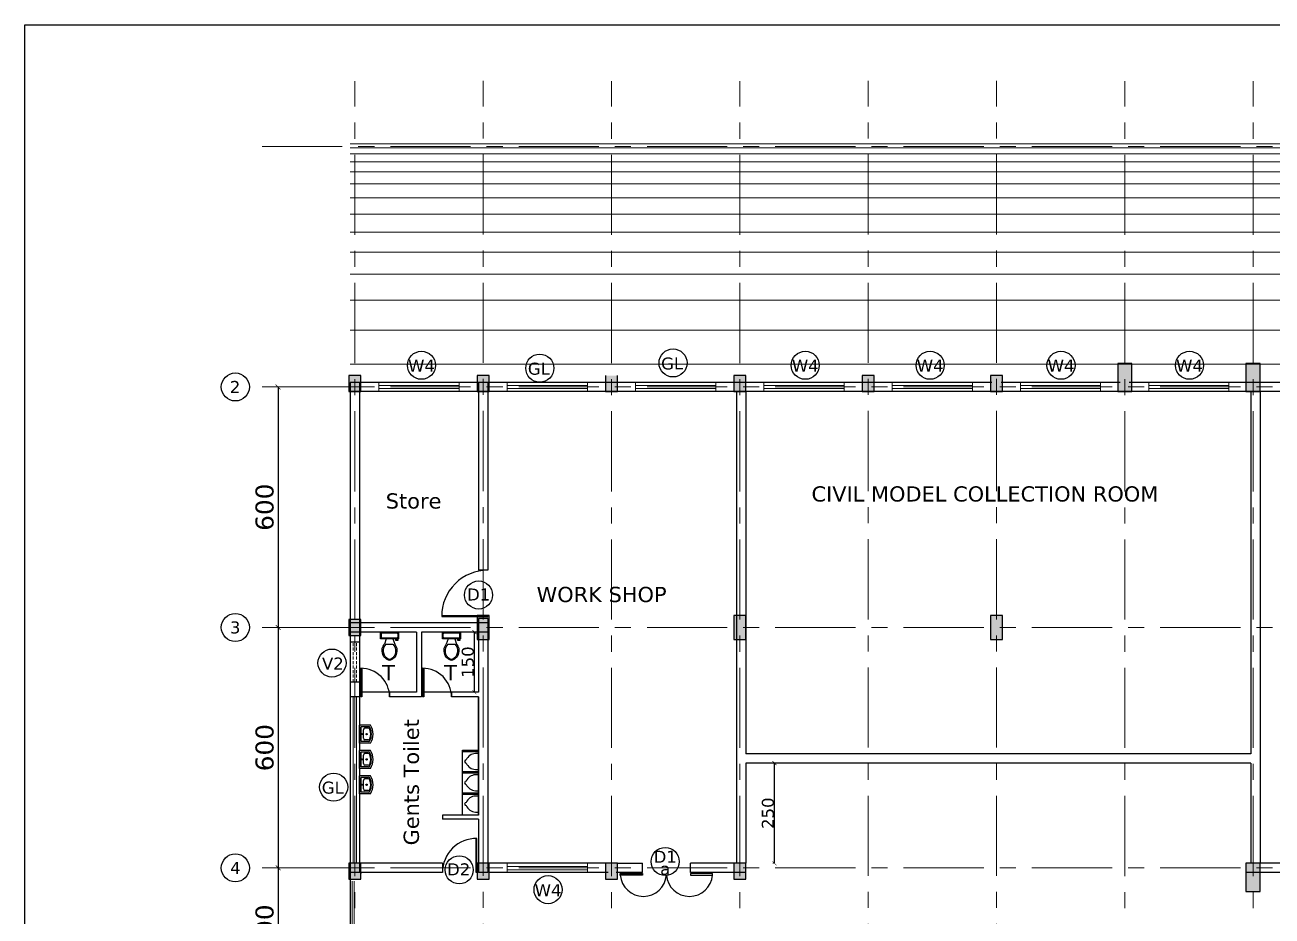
# Model space of a CAD drawing. Header units: millimetres. Extents: x 360755 to 379544, y -205643 to -201628.
# Drawn here: x 373935 to 377046, y -203852 to -201628 of the extents above; entities that cross this region are included whole.
import ezdxf
from ezdxf.enums import TextEntityAlignment as Align

# ---------------------------------------------------------------- set-up
doc = ezdxf.new("R2010")
doc.units = ezdxf.units.MM
doc.header["$LTSCALE"] = 2
doc.header["$MEASUREMENT"] = 0
doc.header["$PDMODE"] = 34
for name, pattern in [('CENTER', [2, 1.25, -0.25, 0.25, -0.25]), ('DASHED2', [0.375, 0.25, -0.125]), ('HIDDEN', [0.375, 0.25, -0.125])]:
    doc.linetypes.add(name, pattern=pattern)
for name, color, linetype in [('COLS', 2, 'Continuous'), ('DOOR N WINDOWS', 15, 'Continuous'), ('furniture', 141, 'Continuous'), ('p col', 103, 'Continuous'), ('p door', 23, 'Continuous'), ('p wall', 43, 'Continuous'), ('TEXT', 7, 'Continuous'), ('TEXT DWG', 10, 'Continuous'), ('trees', 3, 'Continuous'), ('Wall', 43, 'Continuous')]:
    doc.layers.add(name, color=color, linetype=linetype)
for name, color, linetype, lineweight in [('h ra', 223, 'Continuous', 9), ('hatch', 253, 'Continuous', 9), ('thin', 155, 'Continuous', 9)]:
    doc.layers.add(name, color=color, linetype=linetype, lineweight=lineweight)
doc.styles.add('ERNATFORDIM', font='verdana.ttf')
doc.styles.add('p1', font='verdana.ttf', dxfattribs={"height": 30})
doc.styles.add('S 40', font='verdana.ttf', dxfattribs={"height": 40})
doc.styles.add('S 45', font='verdana.ttf', dxfattribs={"height": 45})
doc.styles.add('ver25', font='verdana.ttf', dxfattribs={"height": 25})
doc.dimstyles.new('S 40', dxfattribs={"dimtxt": 35, "dimasz": 12, "dimexe": 1.25, "dimexo": 0.625, "dimgap": 10, "dimtad": 1, "dimdec": 0, "dimtxsty": 'S 40', "dimblk": 'ARCHTICK', "dimcen": 2.5, "dimclrd": 96, "dimclre": 128, "dimclrt": 96, "dimadec": 0, "dimazin": 0, "dimtfac": 1, "dimtdec": 0, "dimtmove": 1, "dimatfit": 3, "dimldrblk": 'OPEN30', "dimfxl": 1, "dimlwe": 5, "dimarcsym": 0})
doc.dimstyles.get("Standard").update_dxf_attribs({"dimtxt": 0.18, "dimasz": 0.18, "dimexe": 0.18, "dimexo": 0.0625, "dimgap": 0.09, "dimtad": 0, "dimtih": 1, "dimtoh": 1, "dimdec": 4, "dimzin": 0, "dimdsep": 46, "dimtxsty": 'Standard', "dimcen": 0.09, "dimadec": 0, "dimazin": 0, "dimtfac": 1, "dimtdec": 4, "dimtofl": 0, "dimtmove": 0, "dimatfit": 3, "dimfxl": 1, "dimtolj": 1, "dimtzin": 0, "dimarcsym": 0})

# ---------------------------------------------------------------- blocks, each defined once
blk = doc.blocks.new('A$C325B0907')
at = {"layer": 'furniture'}
for p, q in [((22.5, 17.1), (-22.5, 17.1)), ((-22.5, 17.1), (-22.5, 0)), ((-22.5, 0), (22.5, 0)), ((-20.4, 12.9), (-20.4, 4.3)), ((18.2, 15), (-18.2, 15)), ((-18.2, 2.1), (18.2, 2.1)), ((-8.6, 17.1), (-12.9, 30)), ((-8.6, 30), (8.6, 30)), ((8.6, 17.1), (12.9, 30)), ((15, 20.4), (21.4, 20.4)), ((15, 17.1), (15, 20.4)), ((21.4, 18.2), (17.1, 18.2)), ((17.1, 18.2), (17.1, 17.1)), ((20.4, 4.3), (20.4, 12.9)), ((21.4, 20.4), (21.4, 18.2)), ((22.5, 0), (22.5, 17.1))]:
    blk.add_line(p, q, dxfattribs=at)
for centre, major_axis, start_param, end_param in [((7.5, 46.2), (18.4, 18.4), 1.169867, 3.028682), ((9, 46.8), (17.2, 17.2), 1.327375, 3.117718), ((0, 59.7), (-6.06, 6.06), -1.208958, -0.361839), ((0, 62.1), (6.06, 6.06), 0.521165, 1.049632), ((-7.5, 46.2), (-18.4, 18.4), 3.2545, 5.113316), ((-9, 46.8), (-17.2, 17.2), 3.165464, 4.955807), ((-18.5, 13.1), (-1.34, 1.34), -0.927295, 0.927295), ((-18.5, 4), (1.34, 1.34), 2.214297, 4.068888), ((18.5, 13.1), (-1.34, 1.34), 3.785094, 5.639684), ((18.5, 4), (-1.34, 1.34), 2.214297, 4.068888)]:
    blk.add_ellipse(centre, major_axis=major_axis, ratio=1, start_param=start_param, end_param=end_param, dxfattribs=at)
blk = doc.blocks.new('_ArchTick')
at = {"layer": 'p col', "color": 0, "const_width": 0.15}
blk.add_lwpolyline([(-0.5, -0.5), (0.5, 0.5)], dxfattribs=at)
blk = doc.blocks.new('*D790')
at = {"layer": 'Defpoints', "color": 0}
for p in [(374769.9, -202531.4), (374566.9, -203131.4), (374769.9, -203131.4)]:
    blk.add_point(p, dxfattribs=at)
at = {"layer": 'Wall', "color": 128, "lineweight": 5}
for p, q in [((374769.3, -202531.4), (374565.6, -202531.4)), ((374769.3, -203131.4), (374565.6, -203131.4))]:
    blk.add_line(p, q, dxfattribs=at)
at = {"layer": 'Wall', "color": 96, "lineweight": -2}
blk.add_line((374566.9, -202531.4), (374566.9, -203131.4), dxfattribs=at)
at = {"layer": 'Wall', "color": 96, "lineweight": -2, "xscale": 12, "yscale": 12, "zscale": 12}
for p, rotation in [((374566.9, -202531.4), 90), ((374566.9, -203131.4), 270)]:
    blk.add_blockref('_ArchTick', p, dxfattribs=dict(at, rotation=rotation))
at = {"layer": 'Wall', "color": 96, "insert": (374533.4, -202831.4), "char_height": 45, "attachment_point": 5, "rotation": 90, "style": 'S 45'}
blk.add_mtext('600', dxfattribs=at)
blk = doc.blocks.new('_Open30')
at = {"color": 0, "linetype": 'ByBlock', "lineweight": -2}
for p, q in [((-1, 0.27), (0, 0)), ((0, 0), (-1, -0.27)), ((0, 0), (-1, 0))]:
    blk.add_line(p, q, dxfattribs=at)
blk = doc.blocks.new('*D791')
at = {"layer": 'Defpoints', "color": 0}
for p in [(374769.9, -203131.4), (374566.9, -203731.4), (374769.9, -203731.4)]:
    blk.add_point(p, dxfattribs=at)
at = {"layer": 'Wall', "color": 128, "lineweight": 5}
for p, q in [((374769.3, -203131.4), (374565.6, -203131.4)), ((374769.3, -203731.4), (374565.6, -203731.4))]:
    blk.add_line(p, q, dxfattribs=at)
at = {"layer": 'Wall', "color": 96, "lineweight": -2}
blk.add_line((374566.9, -203131.4), (374566.9, -203731.4), dxfattribs=at)
at = {"layer": 'Wall', "color": 96, "lineweight": -2, "xscale": 12, "yscale": 12, "zscale": 12}
for p, rotation in [((374566.9, -203131.4), 90), ((374566.9, -203731.4), 270)]:
    blk.add_blockref('_ArchTick', p, dxfattribs=dict(at, rotation=rotation))
at = {"layer": 'Wall', "color": 96, "insert": (374533.4, -203431.4), "char_height": 45, "attachment_point": 5, "rotation": 90, "style": 'S 45'}
blk.add_mtext('600', dxfattribs=at)
blk = doc.blocks.new('*D792')
at = {"layer": 'Defpoints', "color": 0}
for p in [(374769.9, -203731.4), (374566.9, -204031.4), (374769.9, -204031.4)]:
    blk.add_point(p, dxfattribs=at)
at = {"layer": 'Wall', "color": 128, "lineweight": 5}
for p, q in [((374769.3, -203731.4), (374565.6, -203731.4)), ((374769.3, -204031.4), (374565.6, -204031.4))]:
    blk.add_line(p, q, dxfattribs=at)
at = {"layer": 'Wall', "color": 96, "lineweight": -2}
blk.add_line((374566.9, -203731.4), (374566.9, -204031.4), dxfattribs=at)
at = {"layer": 'Wall', "color": 96, "lineweight": -2, "xscale": 12, "yscale": 12, "zscale": 12}
for p, rotation in [((374566.9, -203731.4), 90), ((374566.9, -204031.4), 270)]:
    blk.add_blockref('_ArchTick', p, dxfattribs=dict(at, rotation=rotation))
at = {"layer": 'Wall', "color": 96, "insert": (374533.4, -203881.4), "char_height": 45, "attachment_point": 5, "rotation": 90, "style": 'S 45'}
blk.add_mtext('300', dxfattribs=at)
blk = doc.blocks.new('A$C398B4A17')
at = {"color": 4}
for p, q in [((-25, -30.3), (-25, 0)), ((-25, 0), (25, 0)), ((25, -30.3), (25, 0)), ((-20.5, -25), (-20.5, -4.5)), ((-20.5, -4.5), (20.5, -4.5)), ((-16.1, -24.9), (-16.1, -15.2)), ((-11.6, -10.7), (11.6, -10.7)), ((16.1, -24.9), (16.1, -15.2)), ((20.5, -25), (20.5, -4.5))]:
    blk.add_line(p, q, dxfattribs=at)
for centre, radius in [((0, -19.6), 1.79), ((0, -19.6), 1.52), ((0, -7.6), 1.4)]:
    blk.add_circle(centre, radius, dxfattribs=at)
for centre, radius, start, end in [((0, 9.7), 47.2, 237.9844, 302.0156), ((-16.1, -25), 4.46, 180, 245.1395), ((0, 9.7), 42.7, 245.1395, 294.8605), ((-11.6, -15.2), 4.46, 90, 180), ((-11.6, -24.9), 4.46, 180, 251.4273), ((0, 9.7), 40.9, 251.4273, 288.5727), ((11.6, -15.2), 4.46, 0, 90), ((11.6, -24.9), 4.46, 288.5727, 0), ((16.1, -25), 4.46, 294.8605, 0)]:
    blk.add_arc(centre, radius, start, end, dxfattribs=at)
blk = doc.blocks.new('*D858')
at = {"layer": 'Defpoints', "color": 0}
for p in [(374924.4, -203142.9), (374924.4, -203292.9), (375056.3, -203292.9)]:
    blk.add_point(p, dxfattribs=at)
at = {"layer": 'p wall', "color": 128, "linetype": 'HIDDEN', "lineweight": 5}
for p, q in [((375052.3, -203142.9), (375057.6, -203142.9)), ((375052.3, -203292.9), (375057.6, -203292.9))]:
    blk.add_line(p, q, dxfattribs=at)
at = {"layer": 'p wall', "color": 96, "lineweight": -2}
blk.add_line((375056.3, -203142.9), (375056.3, -203292.9), dxfattribs=at)
at = {"layer": 'p wall', "color": 96, "lineweight": -2, "xscale": 10, "yscale": 10, "zscale": 10}
for p, rotation in [((375056.3, -203142.9), 90), ((375056.3, -203292.9), 270)]:
    blk.add_blockref('_ArchTick', p, dxfattribs=dict(at, rotation=rotation))
at = {"layer": 'p wall', "color": 96, "insert": (375040.1, -203217.9), "char_height": 30, "attachment_point": 5, "rotation": 90, "style": 'p1'}
blk.add_mtext('150', dxfattribs=at)
blk = doc.blocks.new('*D862')
at = {"layer": 'Defpoints', "color": 0}
for p in [(375733.4, -203469.9), (375804.8, -203469.9), (375733.4, -203719.9)]:
    blk.add_point(p, dxfattribs=at)
at = {"layer": 'p wall', "color": 128, "linetype": 'HIDDEN', "lineweight": 5}
for p, q in [((375800.8, -203469.9), (375806.1, -203469.9)), ((375800.8, -203719.9), (375806.1, -203719.9))]:
    blk.add_line(p, q, dxfattribs=at)
at = {"layer": 'p wall', "color": 96, "lineweight": -2}
blk.add_line((375804.8, -203719.9), (375804.8, -203469.9), dxfattribs=at)
at = {"layer": 'p wall', "color": 96, "lineweight": -2, "xscale": 10, "yscale": 10, "zscale": 10}
for p, rotation in [((375804.8, -203469.9), 90), ((375804.8, -203719.9), 270)]:
    blk.add_blockref('_ArchTick', p, dxfattribs=dict(at, rotation=rotation))
at = {"layer": 'p wall', "color": 96, "insert": (375788.6, -203594.9), "char_height": 30, "attachment_point": 5, "rotation": 90, "style": 'p1'}
blk.add_mtext('250', dxfattribs=at)

msp = doc.modelspace()

# ---------------------------------------------------------------- hatches: boundary and pattern name
at = {"layer": 'hatch', "linetype": 'Continuous'}
for points in [[(376695.9, -202542.9), (376660.9, -202542.9), (376660.9, -202472.9), (376695.9, -202472.9)], [(377015.9, -202542.9), (376980.9, -202542.9), (376980.9, -202472.9), (377015.9, -202472.9)], [(374773.4, -202542.9), (374743.4, -202542.9), (374743.4, -202502.9), (374773.4, -202502.9)], [(375093.4, -202542.9), (375063.4, -202542.9), (375063.4, -202502.9), (375093.4, -202502.9)], [(375413.4, -202542.9), (375383.4, -202542.9), (375383.4, -202502.9), (375413.4, -202502.9)], [(375733.4, -202542.9), (375703.4, -202542.9), (375703.4, -202502.9), (375733.4, -202502.9)], [(376053.4, -202542.9), (376023.4, -202542.9), (376023.4, -202502.9), (376053.4, -202502.9)], [(376373.4, -202542.9), (376343.4, -202542.9), (376343.4, -202502.9), (376373.4, -202502.9)], [(375093.4, -203161.4), (375063.4, -203161.4), (375063.4, -203101.4), (375093.4, -203101.4)], [(375733.4, -203161.4), (375703.4, -203161.4), (375703.4, -203101.4), (375733.4, -203101.4)], [(376373.4, -203161.4), (376343.4, -203161.4), (376343.4, -203101.4), (376373.4, -203101.4)], [(374773.4, -203151.4), (374743.4, -203151.4), (374743.4, -203111.4), (374773.4, -203111.4)], [(374773.4, -203759.9), (374743.4, -203759.9), (374743.4, -203719.9), (374773.4, -203719.9)], [(375093.4, -203759.9), (375063.4, -203759.9), (375063.4, -203719.9), (375093.4, -203719.9)], [(375413.4, -203759.9), (375383.4, -203759.9), (375383.4, -203719.9), (375413.4, -203719.9)], [(375733.4, -203759.9), (375703.4, -203759.9), (375703.4, -203719.9), (375733.4, -203719.9)], [(377015.9, -203789.9), (376980.9, -203789.9), (376980.9, -203719.9), (377015.9, -203719.9)]]:
    msp.add_hatch(color=7, dxfattribs=at).paths.add_polyline_path(points)

# ---------------------------------------------------------------- linework, layer by layer
at = {"color": 7}
msp.add_line((374774.9, -203742.9), (374775.9, -203742.9), dxfattribs=at)
msp.add_lwpolyline([(373935.5, -205593.7), (373935.5, -201628.1), (379544.1, -201628.1), (379544.1, -205593.7)], close=True, dxfattribs=at)
at = {"layer": 'COLS', "color": 7, "linetype": 'Continuous'}
for p, q in [((376695.9, -202472.9), (376660.9, -202472.9)), ((376660.9, -202472.9), (376660.9, -202542.9)), ((376695.9, -202542.9), (376695.9, -202472.9)), ((377015.9, -202472.9), (376980.9, -202472.9)), ((376980.9, -202472.9), (376980.9, -202542.9)), ((377015.9, -202542.9), (377015.9, -202472.9)), ((374773.4, -202502.9), (374743.4, -202502.9)), ((374743.4, -202502.9), (374743.4, -202542.9)), ((374773.4, -202542.9), (374773.4, -202502.9)), ((375093.4, -202502.9), (375063.4, -202502.9)), ((375063.4, -202502.9), (375063.4, -202542.9)), ((375093.4, -202542.9), (375093.4, -202502.9)), ((375383.4, -202502.9), (375383.4, -202542.9)), ((375413.4, -202542.9), (375413.4, -202502.9)), ((375733.4, -202502.9), (375703.4, -202502.9)), ((375703.4, -202502.9), (375703.4, -202542.9)), ((375733.4, -202542.9), (375733.4, -202502.9)), ((376053.4, -202502.9), (376023.4, -202502.9)), ((376023.4, -202502.9), (376023.4, -202542.9)), ((376053.4, -202542.9), (376053.4, -202502.9)), ((376373.4, -202502.9), (376343.4, -202502.9)), ((376343.4, -202502.9), (376343.4, -202542.9)), ((376373.4, -202542.9), (376373.4, -202502.9)), ((374743.4, -202542.9), (374773.4, -202542.9)), ((375063.4, -202542.9), (375093.4, -202542.9)), ((375383.4, -202542.9), (375413.4, -202542.9)), ((375703.4, -202542.9), (375733.4, -202542.9)), ((376023.4, -202542.9), (376053.4, -202542.9)), ((376343.4, -202542.9), (376373.4, -202542.9)), ((376660.9, -202542.9), (376695.9, -202542.9)), ((376980.9, -202542.9), (377015.9, -202542.9)), ((375093.4, -203101.4), (375063.4, -203101.4)), ((375063.4, -203101.4), (375063.4, -203161.4)), ((375093.4, -203161.4), (375093.4, -203101.4)), ((375733.4, -203101.4), (375703.4, -203101.4)), ((375703.4, -203101.4), (375703.4, -203161.4)), ((375733.4, -203161.4), (375733.4, -203101.4)), ((376373.4, -203101.4), (376343.4, -203101.4)), ((376343.4, -203101.4), (376343.4, -203161.4)), ((376373.4, -203161.4), (376373.4, -203101.4)), ((374773.4, -203111.4), (374743.4, -203111.4)), ((374743.4, -203111.4), (374743.4, -203151.4)), ((374773.4, -203151.4), (374773.4, -203111.4)), ((374743.4, -203151.4), (374773.4, -203151.4)), ((375063.4, -203161.4), (375093.4, -203161.4)), ((375703.4, -203161.4), (375733.4, -203161.4)), ((376343.4, -203161.4), (376373.4, -203161.4)), ((374773.4, -203719.9), (374743.4, -203719.9)), ((374743.4, -203719.9), (374743.4, -203759.9)), ((374773.4, -203759.9), (374773.4, -203719.9)), ((375093.4, -203719.9), (375063.4, -203719.9)), ((375063.4, -203719.9), (375063.4, -203759.9)), ((375093.4, -203759.9), (375093.4, -203719.9)), ((375413.4, -203719.9), (375383.4, -203719.9)), ((375383.4, -203719.9), (375383.4, -203759.9)), ((375413.4, -203759.9), (375413.4, -203719.9)), ((375733.4, -203719.9), (375703.4, -203719.9)), ((375703.4, -203719.9), (375703.4, -203759.9)), ((375733.4, -203759.9), (375733.4, -203719.9)), ((377015.9, -203719.9), (376980.9, -203719.9)), ((376980.9, -203719.9), (376980.9, -203789.9)), ((377015.9, -203789.9), (377015.9, -203719.9)), ((374743.4, -203759.9), (374773.4, -203759.9)), ((375063.4, -203759.9), (375093.4, -203759.9)), ((375383.4, -203759.9), (375413.4, -203759.9)), ((375703.4, -203759.9), (375733.4, -203759.9)), ((376980.9, -203789.9), (377015.9, -203789.9))]:
    msp.add_line(p, q, dxfattribs=at)
at = {"layer": 'DOOR N WINDOWS', "color": 7, "ltscale": 8}
for p, q in [((374974.9, -203101.9), (375089.9, -203101.9)), ((374974.9, -203103.9), (375089.9, -203103.9)), ((375089.9, -203101.9), (375089.9, -203103.9)), ((374772.9, -203233.3), (374772.9, -203304.9)), ((374775.9, -203233.4), (374775.9, -203304.9)), ((374927.4, -203233.3), (374927.4, -203304.9)), ((374930.4, -203233.4), (374930.4, -203304.9)), ((374775.9, -203304.9), (374772.9, -203304.9)), ((374930.4, -203304.9), (374927.4, -203304.9)), ((375060.9, -203742.9), (375060.9, -203657.9)), ((375062.9, -203742.9), (375062.9, -203657.9)), ((375062.9, -203742.9), (375060.9, -203742.9))]:
    msp.add_line(p, q, dxfattribs=at)
for points in [[(375420.4, -203745.6), (375475.4, -203745.6), (375475.4, -203749.6), (375420.4, -203749.6)], [(375650.4, -203745.6), (375595.4, -203745.6), (375595.4, -203749.6), (375650.4, -203749.6)]]:
    msp.add_lwpolyline(points, close=True, dxfattribs=at)
for centre, radius, start, end in [((375088.9, -203102.9), 114, 89.4974, 180.5026), ((374773.3, -203304.9), 71.6, 0, 90.2967), ((374927.8, -203304.9), 71.6, 0, 90.2967), ((375061.4, -203742.4), 84.5, 88.9829, 180.339), ((375477.9, -203744.7), 57.7, 184.8418, 355.1582), ((375592.9, -203744.7), 57.7, 184.8418, 355.1582)]:
    msp.add_arc(centre, radius, start, end, dxfattribs=at)
at = {"layer": 'furniture', "color": 7}
for points in [[(375035.9, -203469.9, 0.284124), (375058.9, -203485.9), (375066.9, -203485.9), (375066.9, -203445.9), (375058.9, -203445.9, 0.284124), (375035.9, -203461.9, 1)], [(375035.9, -203523, 0.284124), (375058.9, -203539), (375066.9, -203539), (375066.9, -203499), (375058.9, -203499, 0.284124), (375035.9, -203515, 1)], [(375035.9, -203576, 0.284124), (375058.9, -203592), (375066.9, -203592), (375066.9, -203552), (375058.9, -203552, 0.284124), (375035.9, -203568, 1)]]:
    msp.add_lwpolyline(points, format="xyb", close=True, dxfattribs=at)
at = {"layer": 'h ra', "color": 7, "linetype": 'Continuous'}
for p, q in [((374751.9, -203764.9), (374751.9, -204042.9)), ((374756.9, -203764.9), (374756.9, -204042.9))]:
    msp.add_line(p, q, dxfattribs=at)
at = {"layer": 'p door', "color": 7, "lineweight": 15}
for p, q in [((374818.4, -202519.9), (374818.4, -202542.9)), ((375018.4, -202527.4), (374818.4, -202527.4)), ((375018.4, -202535.4), (374818.4, -202535.4)), ((375018.4, -202519.9), (375018.4, -202542.9)), ((375138.4, -202519.9), (375138.4, -202542.9)), ((375338.4, -202527.4), (375138.4, -202527.4)), ((375338.4, -202535.4), (375138.4, -202535.4)), ((375338.4, -202519.9), (375338.4, -202542.9)), ((375458.4, -202519.9), (375458.4, -202542.9)), ((375658.4, -202527.4), (375458.4, -202527.4)), ((375658.4, -202535.4), (375458.4, -202535.4)), ((375658.4, -202519.9), (375658.4, -202542.9)), ((375778.4, -202519.9), (375778.4, -202542.9)), ((375978.4, -202527.4), (375778.4, -202527.4)), ((375978.4, -202535.4), (375778.4, -202535.4)), ((375978.4, -202519.9), (375978.4, -202542.9)), ((376098.4, -202519.9), (376098.4, -202542.9)), ((376298.4, -202527.4), (376098.4, -202527.4)), ((376298.4, -202535.4), (376098.4, -202535.4)), ((376298.4, -202519.9), (376298.4, -202542.9)), ((376418.4, -202519.9), (376418.4, -202542.9)), ((376618.4, -202527.4), (376418.4, -202527.4)), ((376618.4, -202535.4), (376418.4, -202535.4)), ((376618.4, -202519.9), (376618.4, -202542.9)), ((376738.4, -202519.9), (376738.4, -202542.9)), ((376938.4, -202527.4), (376738.4, -202527.4)), ((376938.4, -202535.4), (376738.4, -202535.4)), ((376938.4, -202519.9), (376938.4, -202542.9)), ((374754.4, -203304.9), (374754.4, -203719.9)), ((374762.4, -203304.9), (374762.4, -203719.9)), ((375138.4, -203720.4), (375138.4, -203743.4)), ((375338.4, -203727.9), (375138.4, -203727.9)), ((375338.4, -203720.4), (375338.4, -203743.4)), ((375338.4, -203735.9), (375138.4, -203735.9))]:
    msp.add_line(p, q, dxfattribs=at)
at = {"layer": 'p door', "color": 7, "linetype": 'DASHED2', "lineweight": 15, "ltscale": 15}
for p, q in [((374754.4, -203267.9), (374754.4, -203167.9)), ((374762.4, -203267.9), (374762.4, -203167.9))]:
    msp.add_line(p, q, dxfattribs=at)
at = {"layer": 'p wall', "color": 7, "linetype": 'Continuous'}
for p, q in [((376346.9, -202519.9), (374746.9, -202519.9)), ((374746.9, -202519.9), (374746.9, -204042.9)), ((378289.9, -202542.9), (374746.9, -202542.9)), ((374769.9, -202519.9), (374769.9, -203742.9)), ((375066.9, -202519.9), (375066.9, -202988.9)), ((375089.9, -202519.9), (375089.9, -202988.9)), ((376666.9, -202519.9), (376369.9, -202519.9)), ((378289.9, -202519.9), (376689.9, -202519.9)), ((375066.9, -203108.9), (375066.9, -203292.9)), ((375089.9, -203108.9), (375089.9, -203742.9)), ((375089.9, -203119.9), (374746.9, -203119.9)), ((374912.4, -203142.9), (374746.9, -203142.9)), ((374912.4, -203142.9), (374912.4, -203292.9)), ((375089.9, -203142.9), (374924.4, -203142.9)), ((374924.4, -203142.9), (374924.4, -203304.9)), ((374912.4, -203292.9), (374769.9, -203292.9)), ((374844.9, -203292.9), (374844.9, -203304.9)), ((375066.9, -203292.9), (374924.4, -203292.9)), ((374999.4, -203292.9), (374999.4, -203304.9)), ((374924.4, -203304.9), (374844.9, -203304.9)), ((375066.9, -203304.9), (374999.4, -203304.9)), ((375066.9, -203304.9), (375066.9, -203599.9)), ((375066.9, -203599.9), (375066.9, -203304.9)), ((376992.9, -203446.9), (375733.4, -203446.9)), ((376992.9, -203469.9), (375733.4, -203469.9)), ((375066.9, -203599.9), (374976.9, -203599.9)), ((374976.9, -203599.9), (374976.9, -203609.9)), ((375066.9, -203609.9), (374976.9, -203609.9)), ((375066.9, -203609.9), (375066.9, -203742.9)), ((374976.9, -203719.9), (374769.9, -203719.9)), ((374976.9, -203719.9), (374976.9, -203742.9)), ((375089.9, -203719.9), (375066.9, -203719.9)), ((375383.4, -203719.9), (375093.4, -203719.9)), ((375733.4, -203719.9), (375595.4, -203719.9)), ((377121.4, -203719.9), (376980.9, -203719.9)), ((374976.9, -203742.9), (374746.9, -203742.9)), ((375089.9, -203742.9), (375066.9, -203742.9)), ((375390, -203742.9), (375093.4, -203742.9)), ((375733.4, -203742.9), (375595.4, -203742.9)), ((377121.4, -203742.9), (376980.9, -203742.9))]:
    msp.add_line(p, q, dxfattribs=at)
at = {"layer": 'p wall', "color": 7}
for p, q in [((375710.4, -202542.9), (375710.4, -203719.9)), ((375733.4, -202542.9), (375733.4, -203446.9)), ((376992.9, -202542.9), (376992.9, -203446.9)), ((377015.9, -202542.9), (377015.9, -203719.9)), ((375026.4, -203599.9), (375026.4, -203437.9)), ((375026.4, -203437.9), (375066.7, -203437.9)), ((375026.4, -203440.9), (375066.7, -203440.9)), ((375733.4, -203469.9), (375733.4, -203719.9)), ((376992.9, -203469.9), (376992.9, -203719.9)), ((375026.4, -203490.9), (375066.7, -203490.9)), ((375026.4, -203493.9), (375066.7, -203493.9)), ((375026.4, -203544), (375066.9, -203544)), ((375026.4, -203547), (375066.9, -203547)), ((375413.4, -203719.9), (375475.4, -203719.9)), ((375475.4, -203742.9), (375475.4, -203719.9)), ((375595.4, -203742.9), (375595.4, -203719.9)), ((375475.4, -203742.9), (375410, -203742.9))]:
    msp.add_line(p, q, dxfattribs=at)
for centre in [(374924.5, -202477.3), (375219.5, -202484.5), (375551.9, -202471.5), (375881.6, -202477.3), (376193.1, -202477.3), (376519.5, -202477.3), (376840, -202477.3), (375066.9, -203050.5), (374701.3, -203220.3), (374705.5, -203529.8), (375532.3, -203715.5), (375018.7, -203736.3), (375240.2, -203785.7)]:
    msp.add_circle(centre, 35, dxfattribs=at)
at = {"layer": 'thin', "color": 7, "linetype": 'CENTER', "lineweight": 5, "ltscale": 80}
for p, q in [((374758.4, -205031.9), (374758.4, -201768.3)), ((375078.4, -205031.3), (375078.4, -201767.7)), ((375398.4, -205031.9), (375398.4, -201768.3)), ((375718.4, -205031.9), (375718.4, -201768.3)), ((376038.4, -205031.3), (376038.4, -201767.7)), ((376358.4, -205031.3), (376358.4, -201767.7)), ((376678.4, -205031.9), (376678.4, -201768.3)), ((376998.4, -205031.9), (376998.4, -201768.3)), ((378567, -201931.4), (374495.2, -201931.4)), ((378567, -202531.4), (374495.2, -202531.4)), ((378567, -203131.4), (374495.2, -203131.4)), ((378567, -203731.4), (374495.2, -203731.4))]:
    msp.add_line(p, q, dxfattribs=at)
at = {"layer": 'thin', "color": 7, "lineweight": 5}
for p, q in [((374746.9, -201924.9), (378289.9, -201924.9)), ((374746.9, -201934.9), (378289.9, -201934.9)), ((374746.9, -201949.9), (378289.9, -201949.9)), ((374746.9, -201969.9), (378289.9, -201969.9)), ((374746.9, -201994.9), (378289.9, -201994.9)), ((374746.9, -202024.9), (378289.9, -202024.9)), ((374746.9, -202059.9), (378289.9, -202059.9)), ((374746.9, -202099.9), (378289.9, -202099.9)), ((374746.9, -202144.9), (378289.9, -202144.9)), ((374746.9, -202194.9), (378289.9, -202194.9)), ((374746.9, -202249.9), (378289.9, -202249.9)), ((374746.9, -202314.9), (378289.9, -202314.9)), ((374746.9, -202389.9), (378289.9, -202389.9)), ((374746.9, -202474.9), (378289.9, -202474.9))]:
    msp.add_line(p, q, dxfattribs=at)
at = {"layer": 'trees', "color": 7}
for centre in [(374460.2, -202531.4), (374460.2, -203131.4), (374460.2, -203731.4)]:
    msp.add_circle(centre, 35, dxfattribs=at)
at = {"layer": 'Wall', "color": 7}
for p, q in [((375089.9, -202988.9), (375066.9, -202988.9)), ((375089.9, -203108.9), (375066.9, -203108.9)), ((374769.9, -203167.9), (374746.9, -203167.9)), ((374769.9, -203267.9), (374746.9, -203267.9)), ((374769.9, -203304.9), (374746.9, -203304.9))]:
    msp.add_line(p, q, dxfattribs=at)

# ---------------------------------------------------------------- block references
at = {"layer": 'furniture', "color": 7, "xscale": 0.8999999999941792, "yscale": 0.8999999999941792, "zscale": 0.9, "rotation": 90}
for p in [(374769.9, -203397.6), (374769.9, -203460.7), (374769.9, -203523.9)]:
    msp.add_blockref('A$C398B4A17', p, dxfattribs=at)
at = {"layer": 'TEXT DWG', "color": 7, "xscale": -1, "rotation": 180}
for p in [(374844.8, -203142.9), (374999.3, -203142.9)]:
    msp.add_blockref('A$C325B0907', p, dxfattribs=at)

# ---------------------------------------------------------------- texts
at = {"layer": 'p wall', "color": 7, "style": 'ERNATFORDIM'}
for s, p in [('W4', (374924.6, -202478.5)), ('GL', (375217.2, -202485.8)), ('GL', (375549.6, -202472.8)), ('W4', (375881.8, -202478.5)), ('W4', (376193.2, -202478.5)), ('W4', (376519.7, -202478.5)), ('W4', (376840.1, -202478.5)), ('D1', (375067.1, -203049.2)), ('V2', (374703.5, -203221.5)), ('GL', (374703.2, -203531.1)), ('D1', (375532.4, -203703.6)), ('D2', (375017.2, -203735)), ('a', (375532.4, -203733.6)), ('W4', (375240.3, -203787))]:
    msp.add_text(s, height=30, dxfattribs=at).set_placement(p, align=Align.MIDDLE_CENTER)
at = {"layer": 'TEXT', "color": 7}
for s, height, style, p in [('2', 30, 'ERNATFORDIM', (374459.6, -202531.4)), ('Store', 38, 'ver25', (374904.8, -202815.8)), ('CIVIL MODEL COLLECTION ROOM', 38, 'ver25', (376329.7, -202798.3)), ('WORK SHOP', 38, 'ver25', (375373.7, -203049.1)), ('3', 30, 'ERNATFORDIM', (374459.9, -203131.4)), ('T', 38, 'ver25', (374842.5, -203244.2)), ('T', 38, 'ver25', (374997, -203244.2)), ('4', 30, 'ERNATFORDIM', (374460.6, -203731.4))]:
    msp.add_text(s, height=height, dxfattribs=dict(at, style=style)).set_placement(p, align=Align.MIDDLE_CENTER)
at = {"layer": 'TEXT', "color": 7, "style": 'ver25'}
msp.add_text('Gents Toilet', height=38, rotation=90, dxfattribs=at).set_placement((374899.1, -203517.8), align=Align.MIDDLE_CENTER)

# ---------------------------------------------------------------- dimensions: what is measured, and where the dimension line sits
at = {"layer": 'p wall', "color": 7}
for base, p1, p2, picture, middle in [((375056.3, -203292.9), (374924.4, -203142.9), (374924.4, -203292.9), '*D858', (375040.1, -203217.9)), ((375804.8, -203469.9), (375733.4, -203719.9), (375733.4, -203469.9), '*D862', (375788.6, -203594.9))]:
    dim = msp.add_linear_dim(base=base, p1=p1, p2=p2, angle=90, dimstyle='Standard', override={"dimtxt": 2.5, "dimasz": 10, "dimexe": 1.25, "dimexo": 0.625, "dimgap": 0.625, "dimtad": 1, "dimtih": 0, "dimtoh": 0, "dimdec": 0, "dimzin": 8, "dimdsep": 44, "dimtxsty": 'p1', "dimblk": 'ArchTick', "dimcen": 2.5, "dimclrd": 96, "dimclre": 128, "dimclrt": 96, "dimtdec": 0, "dimtofl": 1, "dimtmove": 1, "dimfxl": 4, "dimfxlon": 1, "dimtolj": 0, "dimtzin": 8, "dimlwe": 5, "dimarcsym": 1}, dxfattribs=at)
    dim.commit()
    dim.dimension.update_dxf_attribs({"geometry": picture, "text_midpoint": middle})
at = {"layer": 'Wall', "color": 7}
for base, p1, p2, picture, middle in [((374566.9, -203131.4), (374769.9, -202531.4), (374769.9, -203131.4), '*D790', (374533.4, -202831.4)), ((374566.9, -203731.4), (374769.9, -203131.4), (374769.9, -203731.4), '*D791', (374533.4, -203431.4)), ((374566.9, -204031.4), (374769.9, -203731.4), (374769.9, -204031.4), '*D792', (374533.4, -203881.4))]:
    dim = msp.add_linear_dim(base=base, p1=p1, p2=p2, angle=90, dimstyle='S 40', override={"dimtxsty": 'S 45'}, dxfattribs=at)
    dim.commit()
    dim.dimension.update_dxf_attribs({"geometry": picture, "text_midpoint": middle})

doc.saveas('drawing.dxf')
